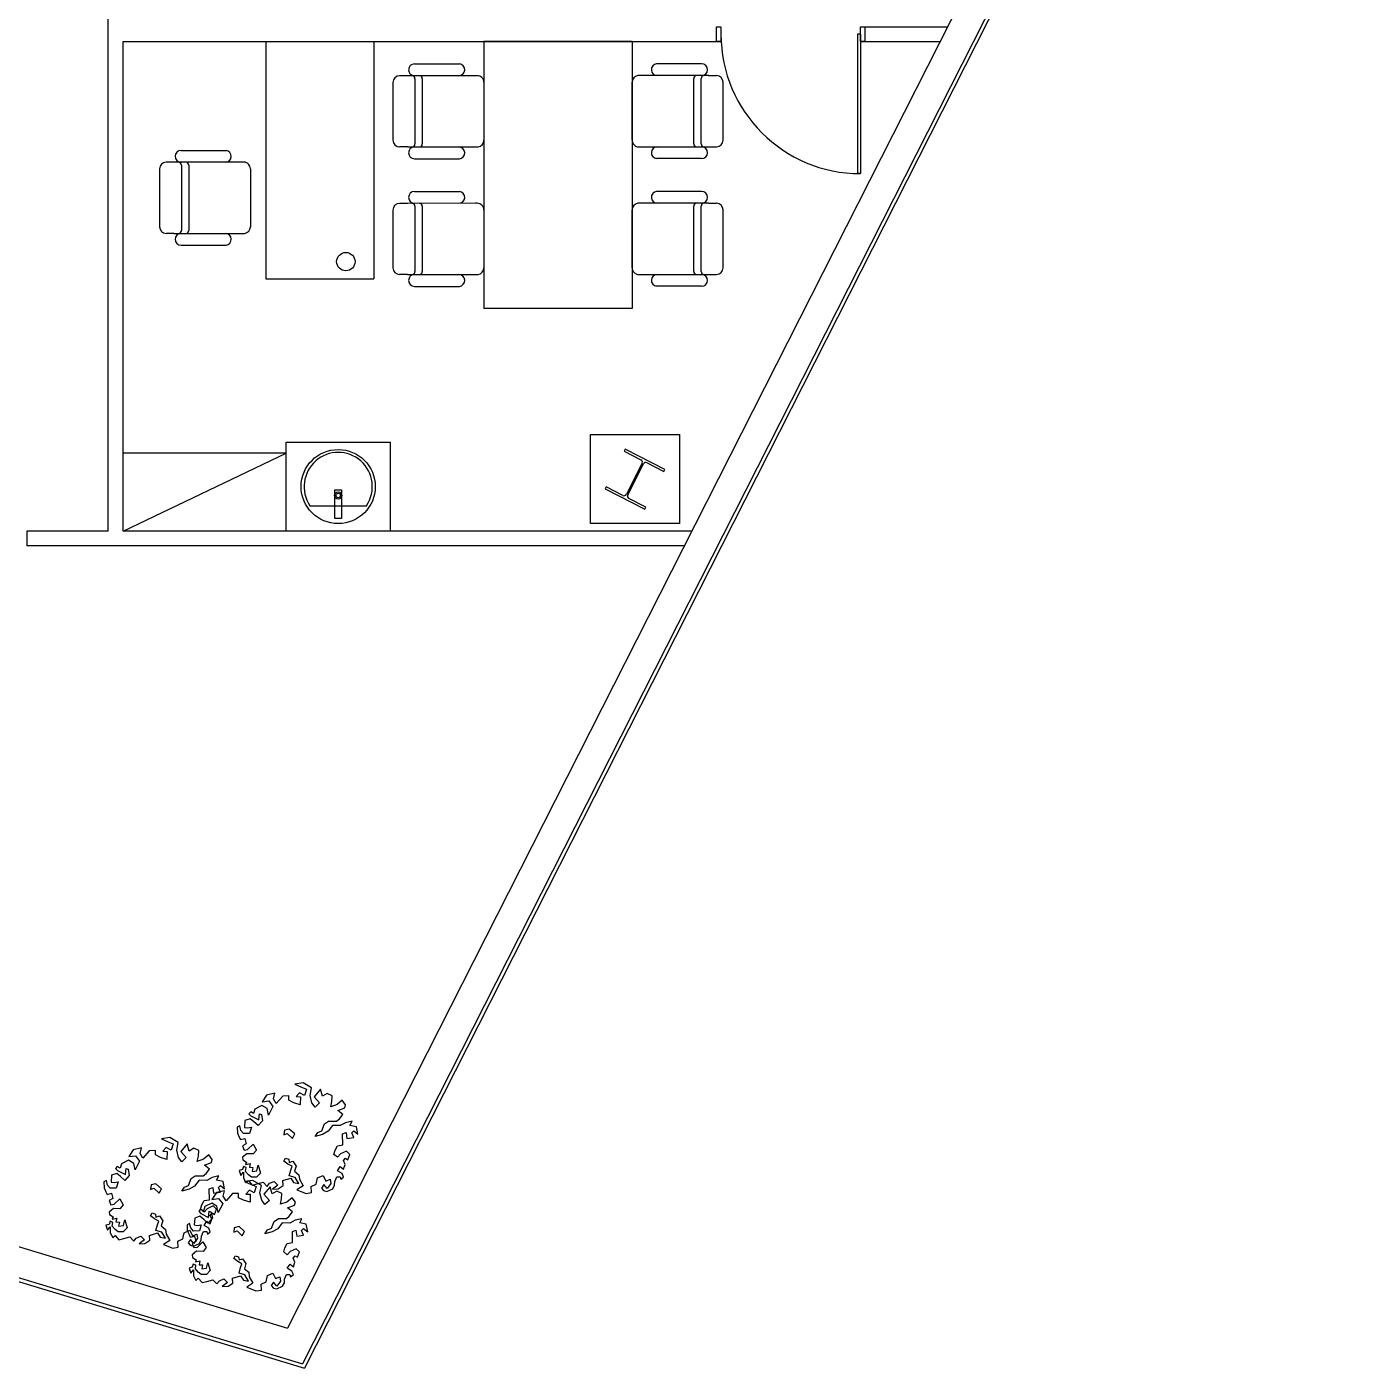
# Model space of a CAD drawing. Header units: millimetres. Extents: x -6877 to 48027, y -11108 to 34894.
# Drawn here: x 27520 to 36433, y -11108 to -2063 of the extents above; entities that cross this region are included whole.
import ezdxf

# ---------------------------------------------------------------- set-up
doc = ezdxf.new("R2010")
doc.units = ezdxf.units.MM
doc.header["$LTSCALE"] = 500
doc.layers.add('동물실', color=9, linetype='Continuous')

msp = doc.modelspace()

# ---------------------------------------------------------------- linework, layer by layer
at = {"layer": '동물실', "color": 251}
for p, q in [((28069, -5462.8), (28069, 4487.2)), ((36804.7, 4009.9), (29276.7, -10838.8)), ((36816.3, 3590.4), (29379.2, -11078.9)), ((36839.8, 3583.6), (29391.5, -11107.7)), ((32169, -2162.8), (32169, -2062.8)), ((32169, -2062.8), (32199, -2062.8)), ((32199, -2062.8), (32199, -2162.8)), ((33139, -2062.8), (33725.9, -2062.8)), ((33139, -2162.8), (33139, -2062.8)), ((33139, -2062.8), (33169, -2062.8)), ((33169, -2062.8), (33169, -2162.8)), ((28169, -2162.8), (32199, -2162.8)), ((28169, -5462.8), (28169, -2162.8)), ((29129.9, -2162.8), (29859.9, -2162.8)), ((29129.9, -2162.8), (29129.9, -3762.8)), ((29859.9, -2162.8), (29859.9, -3762.8)), ((31600.5, -2162.8), (30600.5, -2162.8)), ((30600.5, -2162.8), (30600.5, -3962.8)), ((31600.5, -2162.8), (31600.5, -3962.8)), ((32199, -2162.8), (32169, -2162.8)), ((33119, -2112.8), (33119, -3052.6)), ((33139, -2112.8), (33119, -2112.8)), ((33139, -2112.8), (33139, -3052.8)), ((33139, -2162.8), (33675.2, -2162.8)), ((33169, -2162.8), (33139, -2162.8)), ((30132.9, -2312.8), (30436.1, -2312.8)), ((32068.2, -2312.2), (31764.9, -2312.2)), ((29988, -2437.5), (29988, -2827.6)), ((30086.2, -2392.6), (30032.7, -2392.7)), ((30542.9, -2392.2), (30072.6, -2392.7)), ((30136, -2412.5), (30136, -2852.6)), ((30185.7, -2412.5), (30185.7, -2852.6)), ((30555.7, -2392.2), (30542.9, -2392.2)), ((30600.5, -2437), (30600.5, -2827.6)), ((31600.5, -2827.6), (31600.5, -2437)), ((32114.8, -2392.1), (31639.1, -2392.1)), ((32015.3, -2852.1), (32015.3, -2411.9)), ((32065, -2852), (32065, -2411.9)), ((32114.8, -2392.1), (32168.3, -2392.1)), ((32213.1, -2827), (32213.1, -2437)), ((30086.2, -2872.5), (30032.7, -2872.4)), ((30086.2, -2872.5), (30561.9, -2872.5)), ((31645.3, -2872.3), (31658.1, -2872.3)), ((31658.1, -2872.3), (32128.4, -2871.9)), ((32114.8, -2871.9), (32168.3, -2871.8)), ((28512.7, -2975.9), (28459.2, -2976)), ((28969.4, -2975.5), (28499.1, -2975.9)), ((28559.3, -2896.1), (28862.6, -2896.1)), ((28982.2, -2975.5), (28969.4, -2975.5)), ((30132.9, -2952.3), (30436.1, -2952.3)), ((32068.2, -2951.7), (31764.9, -2951.7)), ((28414.4, -3020.8), (28414.4, -3410.8)), ((28562.5, -2995.8), (28562.5, -3435.9)), ((28612.2, -2995.7), (28612.2, -3435.9)), ((29027, -3020.2), (29027, -3410.8)), ((33139, -3052.8), (33119, -3052.8)), ((30086.2, -3253.1), (30032.7, -3253.2)), ((30542.9, -3252.7), (30072.6, -3253.1)), ((30132.9, -3173.3), (30436.1, -3173.3)), ((30555.7, -3252.7), (30542.9, -3252.7)), ((32114.8, -3252.6), (31639.1, -3252.6)), ((32068.2, -3172.7), (31764.9, -3172.7)), ((32114.8, -3252.6), (32168.3, -3252.6)), ((29988, -3298), (29988, -3688.1)), ((30136, -3273), (30136, -3713.1)), ((30185.7, -3273), (30185.7, -3713.1)), ((30600.5, -3297.5), (30600.5, -3688.1)), ((31600.5, -3688.1), (31600.5, -3297.5)), ((32015.3, -3712.6), (32015.3, -3272.4)), ((32065, -3712.5), (32065, -3272.4)), ((32213.1, -3687.5), (32213.1, -3297.5)), ((28512.7, -3455.7), (28459.2, -3455.7)), ((28512.7, -3455.7), (28988.4, -3455.7)), ((28559.3, -3535.6), (28862.6, -3535.6)), ((29129.9, -3762.8), (29859.9, -3762.8)), ((30086.2, -3733), (30032.7, -3732.9)), ((30086.2, -3733), (30561.9, -3733)), ((31645.3, -3732.8), (31658.1, -3732.8)), ((31658.1, -3732.8), (32128.4, -3732.4)), ((32114.8, -3732.4), (32168.3, -3732.3)), ((30132.9, -3812.8), (30436.1, -3812.8)), ((32068.2, -3812.2), (31764.9, -3812.2)), ((31600.5, -3962.8), (30600.5, -3962.8)), ((29269, -5462.8), (29269, -4862.8)), ((29269, -4862.8), (29969, -4862.9)), ((29969, -4862.9), (29969, -5462.9)), ((31319, -4812.8), (31919, -4812.8)), ((31319, -5412.8), (31319, -4812.8)), ((31919, -4812.8), (31919, -5412.8)), ((28169, -5462.8), (28169, -4937.8)), ((29269, -4937.8), (28169, -4937.8)), ((28169, -5462.8), (29269, -4937.8)), ((29269, -5462.7), (29269, -4937.7)), ((31553.1, -4911.2), (31546.3, -4924.6)), ((31553.1, -4911.2), (31546.3, -4924.6)), ((31553.1, -4911.2), (31546.3, -4924.6)), ((31553.1, -4911.2), (31546.3, -4924.6)), ((31553.1, -4911.2), (31546.3, -4924.6)), ((31553.1, -4911.2), (31546.3, -4924.6)), ((31546.3, -4924.6), (31659.5, -4982)), ((31546.3, -4924.6), (31659.5, -4982)), ((31546.3, -4924.6), (31659.5, -4982)), ((31546.3, -4924.6), (31659.5, -4982)), ((31546.3, -4924.6), (31659.5, -4982)), ((31546.3, -4924.6), (31659.5, -4982)), ((31820.6, -5046.8), (31553.1, -4911.2)), ((31820.6, -5046.8), (31553.1, -4911.2)), ((31820.6, -5046.8), (31553.1, -4911.2)), ((31820.6, -5046.8), (31553.1, -4911.2)), ((31820.6, -5046.8), (31553.1, -4911.2)), ((31820.6, -5046.8), (31553.1, -4911.2)), ((31667.5, -5006.2), (31561.7, -5214.9)), ((31667.5, -5006.2), (31561.7, -5214.9)), ((31667.5, -5006.2), (31561.7, -5214.9)), ((31667.5, -5006.2), (31561.7, -5214.9)), ((31667.5, -5006.2), (31561.7, -5214.9)), ((31667.5, -5006.2), (31561.7, -5214.9)), ((31570.6, -5219.4), (31676.4, -5010.7)), ((31570.6, -5219.4), (31676.4, -5010.7)), ((31570.6, -5219.4), (31676.4, -5010.7)), ((31570.6, -5219.4), (31676.4, -5010.7)), ((31570.6, -5219.4), (31676.4, -5010.7)), ((31570.6, -5219.4), (31676.4, -5010.7)), ((31700.6, -5002.8), (31813.9, -5060.2)), ((31700.6, -5002.8), (31813.9, -5060.2)), ((31700.6, -5002.8), (31813.9, -5060.2)), ((31700.6, -5002.8), (31813.9, -5060.2)), ((31700.6, -5002.8), (31813.9, -5060.2)), ((31700.6, -5002.8), (31813.9, -5060.2)), ((31813.9, -5060.2), (31820.6, -5046.8)), ((31813.9, -5060.2), (31820.6, -5046.8)), ((31813.9, -5060.2), (31820.6, -5046.8)), ((31813.9, -5060.2), (31820.6, -5046.8)), ((31813.9, -5060.2), (31820.6, -5046.8)), ((31813.9, -5060.2), (31820.6, -5046.8)), ((29596.5, -5183.9), (29641.5, -5183.9)), ((29596.5, -5377.9), (29596.5, -5183.9)), ((29641.5, -5183.9), (29641.5, -5377.9)), ((31424.2, -5165.4), (31417.4, -5178.7)), ((31424.2, -5165.4), (31417.4, -5178.7)), ((31424.2, -5165.4), (31417.4, -5178.7)), ((31424.2, -5165.4), (31417.4, -5178.7)), ((31424.2, -5165.4), (31417.4, -5178.7)), ((31424.2, -5165.4), (31417.4, -5178.7)), ((31417.4, -5178.7), (31685, -5314.4)), ((31417.4, -5178.7), (31685, -5314.4)), ((31417.4, -5178.7), (31685, -5314.4)), ((31417.4, -5178.7), (31685, -5314.4)), ((31417.4, -5178.7), (31685, -5314.4)), ((31417.4, -5178.7), (31685, -5314.4)), ((31537.5, -5222.8), (31424.2, -5165.4)), ((31537.5, -5222.8), (31424.2, -5165.4)), ((31537.5, -5222.8), (31424.2, -5165.4)), ((31537.5, -5222.8), (31424.2, -5165.4)), ((31537.5, -5222.8), (31424.2, -5165.4)), ((31537.5, -5222.8), (31424.2, -5165.4)), ((31691.8, -5301), (31578.5, -5243.6)), ((31691.8, -5301), (31578.5, -5243.6)), ((31691.8, -5301), (31578.5, -5243.6)), ((31691.8, -5301), (31578.5, -5243.6)), ((31691.8, -5301), (31578.5, -5243.6)), ((31691.8, -5301), (31578.5, -5243.6)), ((29428.5, -5291.8), (29809.5, -5291.8)), ((31685, -5314.4), (31691.8, -5301)), ((31685, -5314.4), (31691.8, -5301)), ((31685, -5314.4), (31691.8, -5301)), ((31685, -5314.4), (31691.8, -5301)), ((31685, -5314.4), (31691.8, -5301)), ((31685, -5314.4), (31691.8, -5301)), ((29641.5, -5377.9), (29596.5, -5377.9)), ((31919, -5412.8), (31319, -5412.8)), ((28069, -5462.8), (27520.1, -5462.8)), ((28069, -5462.8), (27520.1, -5462.8)), ((27520.1, -5462.8), (27520.1, -5562.8)), ((29269, -5462.7), (28169, -5462.8)), ((32002.2, -5462.8), (28169, -5462.8)), ((32002.2, -5462.8), (28169, -5462.8)), ((29969, -5462.9), (29269, -5462.8)), ((31951.5, -5562.8), (27520.1, -5562.8)), ((31951.5, -5562.8), (27520.1, -5562.8)), ((21369, -8439.2), (29276.7, -10838.8)), ((21169, -8587.6), (29379.2, -11078.9)), ((21145, -8605.4), (29391.5, -11107.7)), ((29382.4, -9184.2), (29325.7, -9191.5)), ((29325.7, -9191.5), (29370.5, -9212.1)), ((29370.5, -9212.1), (29404.6, -9225.8)), ((29439.9, -9217.9), (29382.4, -9184.2)), ((29429.9, -9268.5), (29439.9, -9217.9)), ((29135.9, -9265.9), (29106.3, -9311.8)), ((29106.3, -9311.8), (29150.6, -9306)), ((29190.7, -9253.8), (29135.9, -9265.9)), ((29150.6, -9306), (29179.1, -9342.9)), ((29181.7, -9290.7), (29190.7, -9253.8)), ((29201.3, -9322.3), (29181.7, -9290.7)), ((29244.5, -9273.3), (29201.3, -9322.3)), ((29285.6, -9271.7), (29244.5, -9273.3)), ((29285.6, -9301.2), (29285.6, -9271.7)), ((29319.9, -9317.6), (29285.6, -9301.2)), ((29358.4, -9250.6), (29334.7, -9275.9)), ((29334.7, -9275.9), (29364.7, -9277.5)), ((29390.9, -9268.5), (29358.4, -9250.6)), ((29364.7, -9277.5), (29363.2, -9331.3)), ((29404.6, -9225.8), (29390.9, -9268.5)), ((29441.5, -9317.6), (29429.9, -9268.5)), ((29499.5, -9226.9), (29456.3, -9277.5)), ((29456.3, -9277.5), (29493.7, -9319.2)), ((29512.7, -9274.3), (29499.5, -9226.9)), ((29543.8, -9255.3), (29512.7, -9274.3)), ((29578.1, -9271.7), (29543.8, -9255.3)), ((29568.1, -9344.5), (29575.4, -9308.6)), ((29575.4, -9308.6), (29578.1, -9271.7)), ((29646.6, -9301.2), (29610.8, -9329.7)), ((29668.8, -9331.3), (29646.6, -9301.2)), ((29028.8, -9378.7), (29017.2, -9391.9)), ((29017.2, -9391.9), (29030.4, -9406.7)), ((29048.3, -9390.3), (29028.8, -9378.7)), ((29030.4, -9406.7), (29083.7, -9433.6)), ((29057.3, -9360.8), (29048.3, -9390.3)), ((29104.8, -9337.1), (29057.3, -9360.8)), ((29083.7, -9433.6), (29088.4, -9391.9)), ((29088.4, -9391.9), (29101.6, -9397.7)), ((29101.6, -9397.7), (29109, -9439.4)), ((29139, -9357.6), (29104.8, -9337.1)), ((29148, -9400.9), (29139, -9357.6)), ((29179.1, -9342.9), (29148, -9400.9)), ((29363.2, -9331.3), (29319.9, -9317.6)), ((29463.6, -9347.1), (29441.5, -9317.6)), ((29493.7, -9319.2), (29463.6, -9347.1)), ((29610.8, -9329.7), (29568.1, -9344.5)), ((29615.5, -9369.8), (29663, -9351.8)), ((29649.3, -9396.1), (29615.5, -9369.8)), ((29627.1, -9426.2), (29649.3, -9396.1)), ((29663, -9351.8), (29668.8, -9331.3)), ((28956, -9473.7), (28938.1, -9482.6)), ((28938.1, -9482.6), (28939.7, -9522.7)), ((28963.4, -9504.8), (28956, -9473.7)), ((28990.3, -9437.8), (28987.2, -9484.2)), ((28987.2, -9484.2), (29006.7, -9486.8)), ((29024.6, -9426.2), (28990.3, -9437.8)), ((29006.7, -9486.8), (29033.6, -9482.6)), ((29033.6, -9482.6), (29021.4, -9524.3)), ((29051, -9446.8), (29024.6, -9426.2)), ((29079.4, -9472.1), (29051, -9446.8)), ((29109, -9439.4), (29079.4, -9472.1)), ((29288.8, -9495.8), (29256.1, -9503.2)), ((29325.7, -9528.5), (29288.8, -9495.8)), ((29508.5, -9506.4), (29526.4, -9460.5)), ((29526.4, -9460.5), (29554.3, -9441)), ((29579.7, -9470.5), (29550.1, -9510.6)), ((29554.3, -9441), (29608.1, -9441)), ((29631.9, -9472.1), (29579.7, -9470.5)), ((29608.1, -9441), (29627.1, -9426.2)), ((29667.2, -9452.6), (29631.9, -9472.1)), ((29712, -9442.5), (29667.2, -9452.6)), ((29698.3, -9470.5), (29712, -9442.5)), ((29741.5, -9479.5), (29698.3, -9470.5)), ((29752.1, -9530.1), (29741.5, -9479.5)), ((28483.6, -9553.2), (28426.9, -9560.5)), ((28426.9, -9560.5), (28471.7, -9581.1)), ((28471.7, -9581.1), (28505.7, -9594.8)), ((28541.1, -9586.9), (28483.6, -9553.2)), ((28531.1, -9637.5), (28541.1, -9586.9)), ((28939.7, -9522.7), (28951.8, -9549.6)), ((28951.8, -9549.6), (28959.2, -9566.8)), ((28959.2, -9566.8), (28988.7, -9559.6)), ((28981.4, -9525.3), (28963.4, -9504.8)), ((29021.4, -9524.3), (28981.4, -9525.3)), ((28988.7, -9559.6), (28997.7, -9595.2)), ((29256.1, -9503.2), (29252.9, -9533.3)), ((29252.9, -9533.3), (29275.6, -9524.3)), ((29275.6, -9524.3), (29310.9, -9558)), ((29310.9, -9558), (29325.7, -9528.5)), ((29462.6, -9544.9), (29481.6, -9518)), ((29512.7, -9531.7), (29462.6, -9544.9)), ((29481.6, -9518), (29508.5, -9506.4)), ((29550.1, -9510.6), (29512.7, -9531.7)), ((29648.2, -9528.5), (29671.9, -9519.5)), ((29649.3, -9602.6), (29648.2, -9528.5)), ((29671.9, -9519.5), (29677.7, -9559.6)), ((29677.7, -9559.6), (29723.6, -9552.2)), ((29710.4, -9521.1), (29723.6, -9507.9)), ((29723.6, -9552.2), (29710.4, -9521.1)), ((29723.6, -9507.9), (29752.1, -9530.1)), ((28237, -9634.9), (28207.5, -9680.8)), ((28207.5, -9680.8), (28251.8, -9675)), ((28291.9, -9622.8), (28237, -9634.9)), ((28251.8, -9675), (28280.3, -9711.9)), ((28282.9, -9659.7), (28291.9, -9622.8)), ((28302.4, -9691.3), (28282.9, -9659.7)), ((28345.7, -9642.3), (28302.4, -9691.3)), ((28386.8, -9640.7), (28345.7, -9642.3)), ((28386.8, -9670.2), (28386.8, -9640.7)), ((28421.1, -9686.6), (28386.8, -9670.2)), ((28459.6, -9619.6), (28435.8, -9644.9)), ((28435.8, -9644.9), (28465.9, -9646.5)), ((28492, -9637.5), (28459.6, -9619.6)), ((28465.9, -9646.5), (28464.3, -9700.3)), ((28505.7, -9594.8), (28492, -9637.5)), ((28542.7, -9686.6), (28531.1, -9637.5)), ((28600.7, -9595.9), (28557.4, -9646.5)), ((28557.4, -9646.5), (28594.9, -9688.2)), ((28613.8, -9643.3), (28600.7, -9595.9)), ((28645, -9624.4), (28613.8, -9643.3)), ((28679.2, -9640.7), (28645, -9624.4)), ((28669.2, -9713.5), (28676.6, -9677.6)), ((28676.6, -9677.6), (28679.2, -9640.7)), ((28747.8, -9670.2), (28711.9, -9698.7)), ((28769.9, -9700.3), (28747.8, -9670.2)), ((28997.7, -9595.2), (28974, -9608.4)), ((28974, -9608.4), (28984.5, -9636.9)), ((29002.4, -9662.2), (28974, -9685.9)), ((28984.5, -9636.9), (29008.2, -9633.7)), ((29046.7, -9663.3), (29002.4, -9662.2)), ((29008.2, -9633.7), (29045.2, -9597.9)), ((29045.2, -9597.9), (29067.3, -9636.9)), ((29067.3, -9636.9), (29046.7, -9663.3)), ((29590.2, -9666.4), (29597.6, -9638)), ((29613.9, -9685.9), (29590.2, -9666.4)), ((29597.6, -9638), (29613.9, -9608.4)), ((29613.9, -9608.4), (29649.3, -9602.6)), ((29634.5, -9663.3), (29613.9, -9685.9)), ((29674.6, -9644.3), (29634.5, -9663.3)), ((29697.3, -9666.4), (29674.6, -9644.3)), ((29683.5, -9702.3), (29697.3, -9666.4)), ((28130, -9747.8), (28118.4, -9760.9)), ((28118.4, -9760.9), (28131.6, -9775.7)), ((28149.5, -9759.4), (28130, -9747.8)), ((28158.5, -9729.8), (28149.5, -9759.4)), ((28205.9, -9706.1), (28158.5, -9729.8)), ((28184.8, -9802.6), (28189.6, -9760.9)), ((28189.6, -9760.9), (28202.8, -9766.7)), ((28202.8, -9766.7), (28210.1, -9808.4)), ((28240.2, -9726.7), (28205.9, -9706.1)), ((28249.2, -9769.9), (28240.2, -9726.7)), ((28280.3, -9711.9), (28249.2, -9769.9)), ((28464.3, -9700.3), (28421.1, -9686.6)), ((28564.8, -9716.1), (28542.7, -9686.6)), ((28594.9, -9688.2), (28564.8, -9716.1)), ((28711.9, -9698.7), (28669.2, -9713.5)), ((28716.7, -9738.8), (28764.1, -9720.9)), ((28750.4, -9765.2), (28716.7, -9738.8)), ((28728.3, -9795.2), (28750.4, -9765.2)), ((28764.1, -9720.9), (28769.9, -9700.3)), ((28974, -9685.9), (28975.6, -9703.4)), ((28979.8, -9748.2), (28974, -9768.7)), ((28975.6, -9703.4), (29000.9, -9718.6)), ((28997.7, -9755.6), (28979.8, -9748.2)), ((29000.9, -9718.6), (28994.5, -9733.4)), ((28994.5, -9733.4), (29024.6, -9727.1)), ((28994.5, -9780.9), (28997.7, -9755.6)), ((29024.6, -9727.1), (29019.9, -9752.4)), ((29019.9, -9752.4), (29042.5, -9754)), ((29042.5, -9754), (29037.8, -9780.9)), ((29070.5, -9776.1), (29079.4, -9739.2)), ((29079.4, -9739.2), (29094.2, -9792.5)), ((29252.9, -9710.7), (29263.5, -9691.7)), ((29279.8, -9731.8), (29252.9, -9710.7)), ((29263.5, -9691.7), (29285.6, -9699.1)), ((29308.3, -9746.6), (29279.8, -9731.8)), ((29285.6, -9699.1), (29288.8, -9719.7)), ((29288.8, -9719.7), (29312.5, -9712.3)), ((29299.3, -9771.9), (29308.3, -9746.6)), ((29312.5, -9712.3), (29334.7, -9745)), ((29334.7, -9745), (29324.7, -9779.3)), ((29613.9, -9776.1), (29632.9, -9748.2)), ((29632.9, -9748.2), (29655.6, -9766.1)), ((29654, -9708.1), (29667.2, -9691.7)), ((29665.6, -9735), (29654, -9708.1)), ((29655.6, -9766.1), (29665.6, -9735)), ((29667.2, -9691.7), (29683.5, -9702.3)), ((28057.2, -9842.7), (28039.3, -9851.6)), ((28039.3, -9851.6), (28040.9, -9891.7)), ((28064.6, -9873.8), (28057.2, -9842.7)), ((28091.5, -9806.8), (28088.3, -9853.2)), ((28088.3, -9853.2), (28107.8, -9855.9)), ((28125.8, -9795.2), (28091.5, -9806.8)), ((28107.8, -9855.9), (28134.7, -9851.6)), ((28134.7, -9851.6), (28122.6, -9893.3)), ((28152.1, -9815.8), (28125.8, -9795.2)), ((28131.6, -9775.7), (28184.8, -9802.6)), ((28180.6, -9841.1), (28152.1, -9815.8)), ((28210.1, -9808.4), (28180.6, -9841.1)), ((28609.6, -9875.4), (28627.6, -9829.5)), ((28627.6, -9829.5), (28655.5, -9810)), ((28680.8, -9839.5), (28651.3, -9879.6)), ((28655.5, -9810), (28709.3, -9810)), ((28733, -9841.1), (28680.8, -9839.5)), ((28709.3, -9810), (28728.3, -9795.2)), ((28768.4, -9821.6), (28733, -9841.1)), ((28813.2, -9811.6), (28768.4, -9821.6)), ((28799.5, -9839.5), (28813.2, -9811.6)), ((28842.7, -9848.5), (28799.5, -9839.5)), ((28853.3, -9899.1), (28842.7, -9848.5)), ((28974, -9768.7), (28951.8, -9775.1)), ((28951.8, -9775.1), (28963.4, -9808.8)), ((28963.4, -9808.8), (28981.4, -9786.7)), ((28981.4, -9786.7), (28981.4, -9826.7)), ((28981.4, -9826.7), (28997.7, -9857.9)), ((29044, -9841.8), (28987.3, -9849.2)), ((28987.3, -9849.2), (29032.1, -9869.7)), ((29014, -9803), (28994.5, -9780.9)), ((28997.7, -9857.9), (29014, -9843.1)), ((29033.6, -9819.4), (29014, -9803)), ((29014, -9843.1), (29039.4, -9872.6)), ((29068.9, -9819.4), (29033.6, -9819.4)), ((29037.8, -9780.9), (29070.5, -9776.1)), ((29101.5, -9875.5), (29044, -9841.8)), ((29094.2, -9792.5), (29068.9, -9819.4)), ((29072.1, -9865.2), (29112.1, -9853.6)), ((29112.1, -9853.6), (29139, -9881.6)), ((29156.4, -9861), (29186.5, -9847.8)), ((29186.5, -9847.8), (29211.8, -9872.6)), ((29245.6, -9843.1), (29299.3, -9826.7)), ((29247.1, -9875.8), (29245.6, -9843.1)), ((29288.8, -9810.4), (29299.3, -9771.9)), ((29328.9, -9820.9), (29288.8, -9810.4)), ((29299.3, -9826.7), (29318.3, -9856.3)), ((29318.3, -9856.3), (29352.6, -9862.6)), ((29324.7, -9779.3), (29354.2, -9803)), ((29352.6, -9862.6), (29328.9, -9820.9)), ((29354.2, -9803), (29357.4, -9834.1)), ((29357.4, -9834.1), (29382.4, -9877.4)), ((29471, -9866.8), (29480, -9825.2)), ((29480, -9825.2), (29517.4, -9808.8)), ((29517.4, -9808.8), (29535.4, -9846.3)), ((29535.4, -9846.3), (29564.9, -9834.1)), ((29564.9, -9834.1), (29569.1, -9862.6)), ((29594.4, -9874.2), (29596, -9848.9)), ((29596, -9848.9), (29609.2, -9817.8)), ((29609.2, -9817.8), (29631.9, -9817.8)), ((29645, -9795.6), (29613.9, -9776.1)), ((29631.9, -9817.8), (29636.1, -9834.1)), ((29636.1, -9834.1), (29655.6, -9819.4)), ((29655.6, -9819.4), (29645, -9795.6)), ((28040.9, -9891.7), (28053, -9918.6)), ((28053, -9918.6), (28060.4, -9935.8)), ((28060.4, -9935.8), (28089.9, -9928.6)), ((28082.5, -9894.4), (28064.6, -9873.8)), ((28122.6, -9893.3), (28082.5, -9894.4)), ((28089.9, -9928.6), (28098.9, -9964.3)), ((28357.3, -9872.2), (28354.1, -9902.3)), ((28354.1, -9902.3), (28376.8, -9893.3)), ((28390, -9864.8), (28357.3, -9872.2)), ((28376.8, -9893.3), (28412.1, -9927)), ((28426.9, -9897.5), (28390, -9864.8)), ((28412.1, -9927), (28426.9, -9897.5)), ((28563.8, -9913.9), (28582.7, -9887)), ((28613.8, -9900.7), (28563.8, -9913.9)), ((28582.7, -9887), (28609.6, -9875.4)), ((28651.3, -9879.6), (28613.8, -9900.7)), ((28749.4, -9897.5), (28773.1, -9888.6)), ((28750.4, -9971.6), (28749.4, -9897.5)), ((28797.4, -9923.5), (28767.9, -9969.4)), ((28773.1, -9888.6), (28778.9, -9928.6)), ((28778.9, -9928.6), (28824.8, -9921.2)), ((28852.3, -9911.4), (28797.4, -9923.5)), ((28811.6, -9890.1), (28824.8, -9877)), ((28824.8, -9921.2), (28811.6, -9890.1)), ((28824.8, -9877), (28853.3, -9899.1)), ((28843.3, -9948.3), (28852.3, -9911.4)), ((28862.8, -9979.9), (28843.3, -9948.3)), ((28906.1, -9930.9), (28862.8, -9979.9)), ((28947.2, -9929.3), (28906.1, -9930.9)), ((28947.2, -9958.8), (28947.2, -9929.3)), ((29020, -9908.2), (28996.2, -9933.5)), ((28996.2, -9933.5), (29026.3, -9935.1)), ((29052.4, -9926.1), (29020, -9908.2)), ((29026.3, -9935.1), (29024.7, -9988.9)), ((29032.1, -9869.7), (29066.1, -9883.4)), ((29039.4, -9872.6), (29072.1, -9865.2)), ((29066.1, -9883.4), (29052.4, -9926.1)), ((29091.5, -9926.1), (29101.5, -9875.5)), ((29103.1, -9975.2), (29091.5, -9926.1)), ((29161.1, -9884.5), (29117.8, -9935.1)), ((29117.8, -9935.1), (29155.3, -9976.8)), ((29139, -9881.6), (29156.4, -9861)), ((29174.2, -9931.9), (29161.1, -9884.5)), ((29205.4, -9913), (29174.2, -9931.9)), ((29211.8, -9872.6), (29175.9, -9899.5)), ((29175.9, -9899.5), (29214.4, -9897.9)), ((29239.6, -9929.3), (29205.4, -9913)), ((29214.4, -9897.9), (29247.1, -9875.8)), ((29237, -9966.2), (29239.6, -9929.3)), ((29382.4, -9877.4), (29341, -9904.3)), ((29341, -9904.3), (29403, -9929.1)), ((29403, -9929.1), (29439.9, -9923.3)), ((29437.3, -9883.2), (29471, -9866.8)), ((29439.9, -9923.3), (29437.3, -9883.2)), ((29521.6, -9870), (29505.3, -9893.7)), ((29505.3, -9893.7), (29520.1, -9910.1)), ((29520.1, -9910.1), (29542.7, -9915.9)), ((29543.8, -9896.9), (29521.6, -9870)), ((29542.7, -9915.9), (29582.8, -9897.9)), ((29569.1, -9862.6), (29543.8, -9896.9)), ((29582.8, -9897.9), (29594.4, -9874.2)), ((28098.9, -9964.3), (28075.1, -9977.4)), ((28075.1, -9977.4), (28085.7, -10005.9)), ((28103.6, -10031.2), (28075.1, -10055)), ((28085.7, -10005.9), (28109.4, -10002.8)), ((28147.9, -10032.3), (28103.6, -10031.2)), ((28109.4, -10002.8), (28146.3, -9966.9)), ((28146.3, -9966.9), (28168.5, -10005.9)), ((28168.5, -10005.9), (28147.9, -10032.3)), ((28690.4, -10036.4), (28678.8, -10049.5)), ((28709.9, -10048), (28690.4, -10036.4)), ((28691.4, -10035.4), (28698.8, -10007)), ((28715.1, -10055), (28691.4, -10035.4)), ((28698.8, -10007), (28715.1, -9977.4)), ((28718.9, -10018.4), (28709.9, -10048)), ((28715.1, -9977.4), (28750.4, -9971.6)), ((28735.7, -10032.3), (28715.1, -10055)), ((28766.3, -9994.7), (28718.9, -10018.4)), ((28775.7, -10013.3), (28735.7, -10032.3)), ((28800.6, -10015.3), (28766.3, -9994.7)), ((28767.9, -9969.4), (28812.2, -9963.6)), ((28798.4, -10035.4), (28775.7, -10013.3)), ((28784.7, -10071.3), (28798.4, -10035.4)), ((28809.6, -10058.5), (28800.6, -10015.3)), ((28840.7, -10000.5), (28809.6, -10058.5)), ((28812.2, -9963.6), (28840.7, -10000.5)), ((28981.5, -9975.2), (28947.2, -9958.8)), ((29024.7, -9988.9), (28981.5, -9975.2)), ((29125.2, -10004.7), (29103.1, -9975.2)), ((29155.3, -9976.8), (29125.2, -10004.7)), ((29229.6, -10002.1), (29237, -9966.2)), ((29272.3, -9987.3), (29229.6, -10002.1)), ((29308.2, -9958.8), (29272.3, -9987.3)), ((29277.1, -10027.4), (29324.5, -10009.5)), ((29310.8, -10053.8), (29277.1, -10027.4)), ((29330.3, -9988.9), (29308.2, -9958.8)), ((29324.5, -10009.5), (29330.3, -9988.9)), ((28075.1, -10055), (28076.7, -10072.4)), ((28080.9, -10117.2), (28075.1, -10137.8)), ((28076.7, -10072.4), (28102, -10087.7)), ((28098.9, -10124.6), (28080.9, -10117.2)), ((28102, -10087.7), (28095.7, -10102.4)), ((28095.7, -10102.4), (28125.8, -10096.1)), ((28095.7, -10149.9), (28098.9, -10124.6)), ((28125.8, -10096.1), (28121, -10121.4)), ((28121, -10121.4), (28143.7, -10123)), ((28143.7, -10123), (28138.9, -10149.9)), ((28171.6, -10145.1), (28180.6, -10108.2)), ((28180.6, -10108.2), (28195.4, -10161.5)), ((28354.1, -10079.7), (28364.6, -10060.8)), ((28381, -10100.8), (28354.1, -10079.7)), ((28364.6, -10060.8), (28386.8, -10068.1)), ((28409.5, -10115.6), (28381, -10100.8)), ((28386.8, -10068.1), (28390, -10088.7)), ((28390, -10088.7), (28413.7, -10081.3)), ((28400.5, -10140.9), (28409.5, -10115.6)), ((28413.7, -10081.3), (28435.8, -10114)), ((28435.8, -10114), (28425.8, -10148.3)), ((28651.9, -10095.4), (28648.7, -10141.8)), ((28686.2, -10083.8), (28651.9, -10095.4)), ((28678.8, -10049.5), (28692, -10064.3)), ((28712.5, -10104.4), (28686.2, -10083.8)), ((28692, -10064.3), (28745.2, -10091.2)), ((28741, -10129.7), (28712.5, -10104.4)), ((28715.1, -10145.1), (28734.1, -10117.2)), ((28734.1, -10117.2), (28756.8, -10135.1)), ((28770.5, -10097), (28741, -10129.7)), ((28745.2, -10091.2), (28750, -10049.5)), ((28750, -10049.5), (28763.2, -10055.3)), ((28755.2, -10077.1), (28768.4, -10060.8)), ((28766.8, -10104), (28755.2, -10077.1)), ((28756.8, -10135.1), (28766.8, -10104)), ((28763.2, -10055.3), (28770.5, -10097)), ((28768.4, -10060.8), (28784.7, -10071.3)), ((29170, -10164), (29188, -10118.1)), ((29188, -10118.1), (29215.9, -10098.6)), ((29241.2, -10128.1), (29211.7, -10168.2)), ((29215.9, -10098.6), (29269.7, -10098.6)), ((29293.4, -10129.7), (29241.2, -10128.1)), ((29269.7, -10098.6), (29288.7, -10083.8)), ((29288.7, -10083.8), (29310.8, -10053.8)), ((29328.8, -10110.2), (29293.4, -10129.7)), ((29373.6, -10100.2), (29328.8, -10110.2)), ((29359.9, -10128.1), (29373.6, -10100.2)), ((29403.1, -10137.1), (29359.9, -10128.1)), ((28075.1, -10137.8), (28053, -10144.1)), ((28053, -10144.1), (28064.6, -10177.8)), ((28064.6, -10177.8), (28082.5, -10155.7)), ((28082.5, -10155.7), (28082.5, -10195.8)), ((28082.5, -10195.8), (28098.9, -10226.9)), ((28115.2, -10172), (28095.7, -10149.9)), ((28098.9, -10226.9), (28115.2, -10212.1)), ((28134.7, -10188.4), (28115.2, -10172)), ((28115.2, -10212.1), (28140.5, -10241.6)), ((28170.1, -10188.4), (28134.7, -10188.4)), ((28138.9, -10149.9), (28171.6, -10145.1)), ((28195.4, -10161.5), (28170.1, -10188.4)), ((28257.6, -10230), (28287.7, -10216.9)), ((28287.7, -10216.9), (28313, -10241.6)), ((28346.7, -10212.1), (28400.5, -10195.8)), ((28348.3, -10244.8), (28346.7, -10212.1)), ((28390, -10179.4), (28400.5, -10140.9)), ((28430, -10190), (28390, -10179.4)), ((28400.5, -10195.8), (28419.5, -10225.3)), ((28425.8, -10148.3), (28455.4, -10172)), ((28453.8, -10231.6), (28430, -10190)), ((28455.4, -10172), (28458.5, -10203.1)), ((28458.5, -10203.1), (28483.6, -10246.4)), ((28572.2, -10235.8), (28581.2, -10194.2)), ((28581.2, -10194.2), (28618.6, -10177.8)), ((28617.6, -10131.3), (28599.7, -10140.2)), ((28599.7, -10140.2), (28601.3, -10180.3)), ((28601.3, -10180.3), (28613.4, -10207.2)), ((28613.4, -10207.2), (28620.8, -10224.4)), ((28625, -10162.4), (28617.6, -10131.3)), ((28618.6, -10177.8), (28636.5, -10215.3)), ((28620.8, -10224.4), (28650.3, -10217.2)), ((28642.9, -10183), (28625, -10162.4)), ((28636.5, -10215.3), (28666.1, -10203.1)), ((28683, -10181.9), (28642.9, -10183)), ((28648.7, -10141.8), (28668.2, -10144.5)), ((28650.3, -10217.2), (28659.3, -10252.9)), ((28666.1, -10203.1), (28670.3, -10231.6)), ((28668.2, -10144.5), (28695.1, -10140.2)), ((28695.1, -10140.2), (28683, -10181.9)), ((28695.6, -10243.2), (28697.2, -10217.9)), ((28697.2, -10217.9), (28710.4, -10186.8)), ((28710.4, -10186.8), (28733, -10186.8)), ((28746.2, -10164.6), (28715.1, -10145.1)), ((28733, -10186.8), (28737.2, -10203.1)), ((28737.2, -10203.1), (28756.8, -10188.4)), ((28756.8, -10188.4), (28746.2, -10164.6)), ((28917.7, -10160.8), (28914.5, -10190.9)), ((28914.5, -10190.9), (28937.2, -10181.9)), ((28950.4, -10153.4), (28917.7, -10160.8)), ((28937.2, -10181.9), (28972.5, -10215.7)), ((28987.3, -10186.1), (28950.4, -10153.4)), ((28972.5, -10215.7), (28987.3, -10186.1)), ((29124.1, -10202.5), (29143.1, -10175.6)), ((29174.2, -10189.3), (29124.1, -10202.5)), ((29143.1, -10175.6), (29170, -10164)), ((29211.7, -10168.2), (29174.2, -10189.3)), ((29309.8, -10186.1), (29333.5, -10177.2)), ((29310.8, -10260.2), (29309.8, -10186.1)), ((29333.5, -10177.2), (29339.3, -10217.2)), ((29339.3, -10217.2), (29385.2, -10209.9)), ((29372, -10178.7), (29385.2, -10165.6)), ((29385.2, -10209.9), (29372, -10178.7)), ((29385.2, -10165.6), (29413.7, -10187.7)), ((29413.7, -10187.7), (29403.1, -10137.1)), ((28140.5, -10241.6), (28173.2, -10234.3)), ((28173.2, -10234.3), (28213.3, -10222.7)), ((28213.3, -10222.7), (28240.2, -10250.6)), ((28240.2, -10250.6), (28257.6, -10230)), ((28313, -10241.6), (28277.1, -10268.5)), ((28277.1, -10268.5), (28315.6, -10267)), ((28315.6, -10267), (28348.3, -10244.8)), ((28419.5, -10225.3), (28453.8, -10231.6)), ((28483.6, -10246.4), (28442.2, -10273.3)), ((28442.2, -10273.3), (28504.2, -10298.1)), ((28504.2, -10298.1), (28541.1, -10292.3)), ((28538.4, -10252.2), (28572.2, -10235.8)), ((28541.1, -10292.3), (28538.4, -10252.2)), ((28622.8, -10239), (28606.5, -10262.7)), ((28606.5, -10262.7), (28621.2, -10279.1)), ((28621.2, -10279.1), (28643.9, -10284.9)), ((28645, -10265.9), (28622.8, -10239)), ((28659.3, -10252.9), (28635.5, -10266)), ((28635.5, -10266), (28646.1, -10294.5)), ((28643.9, -10284.9), (28684, -10267)), ((28670.3, -10231.6), (28645, -10265.9)), ((28646.1, -10294.5), (28669.8, -10291.4)), ((28669.8, -10291.4), (28706.7, -10255.5)), ((28684, -10267), (28695.6, -10243.2)), ((28706.7, -10255.5), (28728.9, -10294.5)), ((28728.9, -10294.5), (28708.3, -10320.9)), ((29251.8, -10324.1), (29259.1, -10295.6)), ((29259.1, -10295.6), (29275.5, -10266)), ((29275.5, -10266), (29310.8, -10260.2)), ((29336.1, -10301.9), (29296.1, -10320.9)), ((29358.8, -10324.1), (29336.1, -10301.9)), ((28664, -10319.8), (28635.5, -10343.6)), ((28635.5, -10343.6), (28637.1, -10361)), ((28637.1, -10361), (28662.4, -10376.3)), ((28662.4, -10376.3), (28656.1, -10391)), ((28656.1, -10391), (28686.2, -10384.7)), ((28708.3, -10320.9), (28664, -10319.8)), ((28686.2, -10384.7), (28681.4, -10410)), ((28732, -10433.7), (28741, -10396.8)), ((28741, -10396.8), (28755.8, -10450.1)), ((28914.5, -10368.4), (28925, -10349.4)), ((28941.4, -10389.4), (28914.5, -10368.4)), ((28925, -10349.4), (28947.2, -10356.7)), ((28969.9, -10404.2), (28941.4, -10389.4)), ((28947.2, -10356.7), (28950.4, -10377.3)), ((28950.4, -10377.3), (28974.1, -10369.9)), ((28974.1, -10369.9), (28996.2, -10402.6)), ((29275.5, -10343.6), (29251.8, -10324.1)), ((29296.1, -10320.9), (29275.5, -10343.6)), ((29315.6, -10365.7), (29328.8, -10349.4)), ((29327.2, -10392.6), (29315.6, -10365.7)), ((29317.2, -10423.7), (29327.2, -10392.6)), ((29328.8, -10349.4), (29345.1, -10359.9)), ((29345.1, -10359.9), (29358.8, -10324.1)), ((28635.5, -10426.4), (28613.4, -10432.7)), ((28613.4, -10432.7), (28625, -10466.4)), ((28625, -10466.4), (28642.9, -10444.3)), ((28641.3, -10405.8), (28635.5, -10426.4)), ((28659.3, -10413.2), (28641.3, -10405.8)), ((28642.9, -10444.3), (28642.9, -10484.4)), ((28642.9, -10484.4), (28659.3, -10515.5)), ((28656.1, -10438.5), (28659.3, -10413.2)), ((28675.6, -10460.6), (28656.1, -10438.5)), ((28695.1, -10477), (28675.6, -10460.6)), ((28681.4, -10410), (28704.1, -10411.6)), ((28730.5, -10477), (28695.1, -10477)), ((28704.1, -10411.6), (28699.3, -10438.5)), ((28699.3, -10438.5), (28732, -10433.7)), ((28755.8, -10450.1), (28730.5, -10477)), ((28907.1, -10500.7), (28960.9, -10484.4)), ((28950.4, -10468), (28960.9, -10429.5)), ((28990.4, -10478.6), (28950.4, -10468)), ((28960.9, -10429.5), (28969.9, -10404.2)), ((28960.9, -10484.4), (28979.9, -10513.9)), ((28996.2, -10402.6), (28986.2, -10436.9)), ((28986.2, -10436.9), (29015.8, -10460.6)), ((29014.2, -10520.2), (28990.4, -10478.6)), ((29015.8, -10460.6), (29018.9, -10491.7)), ((29018.9, -10491.7), (29044, -10535)), ((29132.6, -10524.4), (29141.6, -10482.8)), ((29141.6, -10482.8), (29179, -10466.4)), ((29179, -10466.4), (29196.9, -10503.9)), ((29196.9, -10503.9), (29226.5, -10491.7)), ((29226.5, -10491.7), (29230.7, -10520.2)), ((29257.6, -10506.5), (29270.8, -10475.4)), ((29270.8, -10475.4), (29293.4, -10475.4)), ((29275.5, -10433.7), (29294.5, -10405.8)), ((29306.6, -10453.3), (29275.5, -10433.7)), ((29293.4, -10475.4), (29297.6, -10491.7)), ((29294.5, -10405.8), (29317.2, -10423.7)), ((29297.6, -10491.7), (29317.2, -10477)), ((29317.2, -10477), (29306.6, -10453.3)), ((28659.3, -10515.5), (28675.6, -10500.7)), ((28675.6, -10500.7), (28700.9, -10530.2)), ((28700.9, -10530.2), (28733.6, -10522.9)), ((28733.6, -10522.9), (28773.7, -10511.3)), ((28773.7, -10511.3), (28800.6, -10539.2)), ((28800.6, -10539.2), (28818, -10518.6)), ((28818, -10518.6), (28848.1, -10505.5)), ((28873.4, -10530.2), (28837.5, -10557.1)), ((28837.5, -10557.1), (28876, -10555.6)), ((28848.1, -10505.5), (28873.4, -10530.2)), ((28876, -10555.6), (28908.7, -10533.4)), ((28908.7, -10533.4), (28907.1, -10500.7)), ((28979.9, -10513.9), (29014.2, -10520.2)), ((29044, -10535), (29002.6, -10561.9)), ((29002.6, -10561.9), (29064.6, -10586.7)), ((29064.6, -10586.7), (29101.5, -10580.9)), ((29098.8, -10540.8), (29132.6, -10524.4)), ((29101.5, -10580.9), (29098.8, -10540.8)), ((29183.2, -10527.6), (29166.9, -10551.3)), ((29166.9, -10551.3), (29181.6, -10567.7)), ((29181.6, -10567.7), (29204.3, -10573.5)), ((29205.4, -10554.5), (29183.2, -10527.6)), ((29204.3, -10573.5), (29244.4, -10555.6)), ((29230.7, -10520.2), (29205.4, -10554.5)), ((29244.4, -10555.6), (29256, -10531.8)), ((29256, -10531.8), (29257.6, -10506.5))]:
    msp.add_line(p, q, dxfattribs=at)
for centre, radius in [((29670.3, -3646), 61.9), ((29619, -5162.9), 250), ((29619, -5222.9), 25), ((29619, -5222.9), 15)]:
    msp.add_circle(centre, radius, dxfattribs=at)
for centre, radius, start, end in [((33139, -2112.8), 940, 180, 270), ((30132.9, -2352.7), 39.9, 90.05146, 270.05146), ((30431.5, -2352.4), 39.9, 270.05146, 83.36076), ((31769.5, -2351.9), 39.9, 96.63948, 269.94878), ((32068.1, -2352.1), 39.9, 269.94878, 89.94878), ((30032.7, -2437.5), 44.8, 90.05146, 180.05146), ((30116.1, -2412.5), 19.9, 0.05146, 90.05146), ((30165.8, -2412.5), 19.9, 0.05146, 90.05146), ((30555.7, -2437), 44.8, 0.05146, 90.05146), ((31645.3, -2436.4), 44.8, 97.94107, 179.94878), ((32035.2, -2411.9), 19.9, 89.94878, 179.94878), ((32084.9, -2411.9), 19.9, 89.94878, 179.94878), ((32168.3, -2436.9), 44.8, 359.94878, 89.94878), ((30032.7, -2827.6), 44.8, 179.94878, 269.94878), ((30132.9, -2912.4), 39.9, 89.94878, 269.94878), ((30116.1, -2852.6), 19.9, 269.94878, 359.94878), ((30165.8, -2852.6), 19.9, 269.94878, 359.94878), ((30431.5, -2912.7), 39.9, 276.63948, 89.94878), ((30555.7, -2828.1), 44.8, 277.94107, 359.94878), ((31645.3, -2827.5), 44.8, 180.05146, 270.05146), ((31769.5, -2912.1), 39.9, 90.05146, 263.36076), ((32035.2, -2852), 19.9, 180.05146, 270.05146), ((32084.9, -2852), 19.9, 180.05146, 270.05146), ((32068.1, -2911.8), 39.9, 270.05146, 90.05146), ((32168.3, -2827), 44.8, 270.05146, 0.05146), ((28459.2, -3020.8), 44.8, 90.05146, 180.05146), ((28559.4, -2936), 39.9, 90.05146, 270.05146), ((28542.6, -2995.8), 19.9, 0.05146, 90.05146), ((28592.3, -2995.7), 19.9, 0.05146, 90.05146), ((28858, -2935.7), 39.9, 270.05146, 83.36076), ((28982.2, -3020.3), 44.8, 0.05146, 90.05146), ((30032.7, -3298), 44.8, 90.05146, 180.05146), ((30132.9, -3213.2), 39.9, 90.05146, 270.05146), ((30116.1, -3273), 19.9, 0.05146, 90.05146), ((30165.8, -3273), 19.9, 0.05146, 90.05146), ((30431.5, -3212.9), 39.9, 270.05146, 83.36076), ((30555.7, -3297.5), 44.8, 0.05146, 90.05146), ((31645.3, -3296.9), 44.8, 97.94107, 179.94878), ((31769.5, -3212.3), 39.9, 96.63948, 269.94878), ((32035.2, -3272.4), 19.9, 89.94878, 179.94878), ((32084.9, -3272.4), 19.9, 89.94878, 179.94878), ((32068.1, -3212.6), 39.9, 269.94878, 89.94878), ((32168.3, -3297.4), 44.8, 359.94878, 89.94878), ((28459.2, -3410.9), 44.8, 179.94878, 269.94878), ((28542.6, -3435.8), 19.9, 269.94878, 359.94878), ((28592.3, -3435.9), 19.9, 269.94878, 359.94878), ((28982.2, -3411.4), 44.8, 277.94107, 359.94878), ((28559.4, -3495.7), 39.9, 89.94878, 269.94878), ((28858, -3495.9), 39.9, 276.63948, 89.94878), ((30032.7, -3688.1), 44.8, 179.94878, 269.94878), ((30555.7, -3688.6), 44.8, 277.94107, 359.94878), ((31645.3, -3688), 44.8, 180.05146, 270.05146), ((32168.3, -3687.5), 44.8, 270.05146, 0.05146), ((30132.9, -3772.9), 39.9, 89.94878, 269.94878), ((30116.1, -3713.1), 19.9, 269.94878, 359.94878), ((30165.8, -3713.1), 19.9, 269.94878, 359.94878), ((30431.5, -3773.2), 39.9, 276.63948, 89.94878), ((31769.5, -3772.6), 39.9, 90.05146, 263.36076), ((32035.2, -3712.5), 19.9, 180.05146, 270.05146), ((32084.9, -3712.5), 19.9, 180.05146, 270.05146), ((32068.1, -3772.3), 39.9, 270.05146, 90.05146), ((29619, -5162.9), 230, 325.91962, 214.08036), ((31651.4, -4998), 18, 333.11572, 63.11572), ((31651.4, -4998), 18, 333.11572, 63.11572), ((31651.4, -4998), 18, 333.11572, 63.11572), ((31651.4, -4998), 18, 333.11572, 63.11572), ((31651.4, -4998), 18, 333.11572, 63.11572), ((31651.4, -4998), 18, 333.11572, 63.11572), ((31692.4, -5018.8), 18, 63.11572, 153.11572), ((31692.4, -5018.8), 18, 63.11572, 153.11572), ((31692.4, -5018.8), 18, 63.11572, 153.11572), ((31692.4, -5018.8), 18, 63.11572, 153.11572), ((31692.4, -5018.8), 18, 63.11572, 153.11572), ((31692.4, -5018.8), 18, 63.11572, 153.11572), ((31545.6, -5206.7), 18, 243.11572, 333.11572), ((31545.6, -5206.7), 18, 243.11572, 333.11572), ((31545.6, -5206.7), 18, 243.11572, 333.11572), ((31545.6, -5206.7), 18, 243.11572, 333.11572), ((31545.6, -5206.7), 18, 243.11572, 333.11572), ((31545.6, -5206.7), 18, 243.11572, 333.11572), ((31586.6, -5227.5), 18, 153.11572, 243.11572), ((31586.6, -5227.5), 18, 153.11572, 243.11572), ((31586.6, -5227.5), 18, 153.11572, 243.11572), ((31586.6, -5227.5), 18, 153.11572, 243.11572), ((31586.6, -5227.5), 18, 153.11572, 243.11572), ((31586.6, -5227.5), 18, 153.11572, 243.11572)]:
    msp.add_arc(centre, radius, start, end, dxfattribs=at)

doc.saveas('drawing.dxf')
